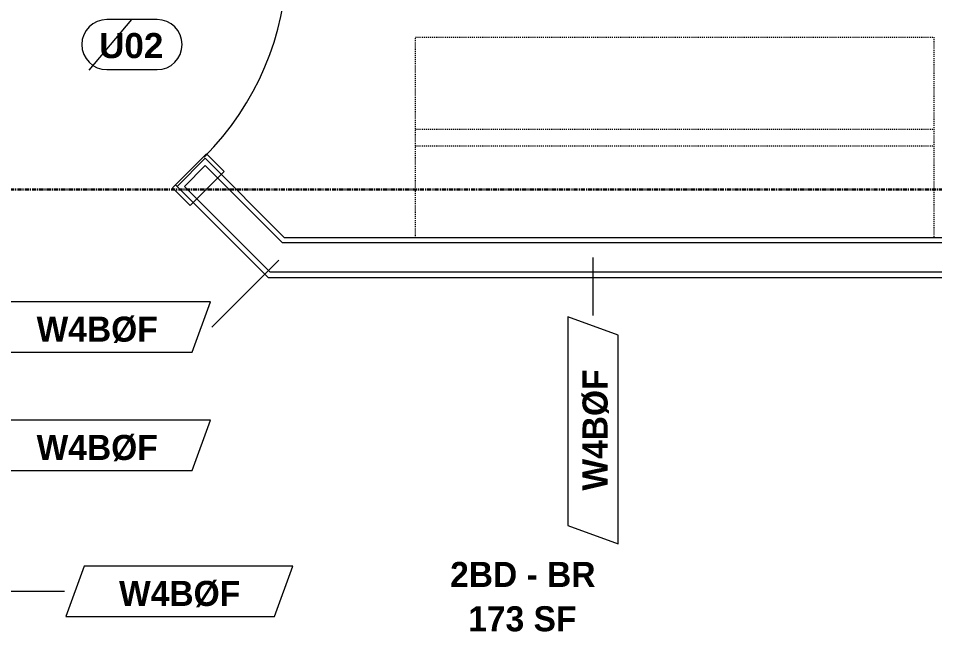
# Model space of a CAD drawing. Header units: inches. Extents: x -4058 to -1781, y 9814 to 12264.
# Drawn here: x -3477.4 to -3367.8, y 10114.3 to 10187.7 of the extents above; entities that cross this region are included whole.
import ezdxf

# ---------------------------------------------------------------- set-up
doc = ezdxf.new("R2010")
doc.units = ezdxf.units.IN
doc.header["$MEASUREMENT"] = 0
doc.linetypes.add('Dash', pattern=[0.25, 0.125, -0.125])
doc.linetypes.add('Grid Line 1_2_', pattern=[0.875, 0.5, -0.125, 0.125, -0.125])
for name, color, linetype, lineweight in [('0-1', 7, 'Continuous', 5), ('A-AREA-IDEN', 2, 'Continuous', 9), ('A-DOOR-3', 31, 'Continuous', 9), ('A-DOOR-4', 31, 'Continuous', 30), ('A-DOOR-IDEN', 31, 'Continuous', 9), ('A-WALL', 113, 'Continuous', 18), ('A-WALL-3', 113, 'Continuous', 9), ('A-WALL-IDEN', 211, 'Continuous', 9), ('Q-CASE', 31, 'Continuous', 9), ('Q-CASE-HDLN', 31, 'Dash', 9), ('S-GRID-1', 1, 'Grid Line 1_2_', 30)]:
    doc.layers.add(name, color=color, linetype=linetype, lineweight=lineweight)
doc.styles.add('Arial_B', font='arialbd.ttf', dxfattribs={"height": 3})
doc.styles.add('Century Gothic_B', font='GOTHICB.TTF', dxfattribs={"height": 3})

# ---------------------------------------------------------------- blocks, each defined once
blk = doc.blocks.new('CTR - 1st Phase - Structure_rvt-1-UNITS PLANS - 3RD FLOOR')
at = {"layer": 'S-GRID-1'}
blk.add_line((-1781.27, 10167.19), (-4041.78, 10167.19), dxfattribs=at)
blk = doc.blocks.new('SWING - SINGLE - FLUSH - SWING - FLUSH - 2-10 x 6-8 - PRIVACY-4346068-UNITS PLANS - 3RD FLOOR')
at = {"layer": 'A-DOOR-3'}
for p, q in [((-20, 2.37), (-20, 2.87)), ((-20, 2.87), (-17, 2.87)), ((-20, 2.37), (-17, 2.37)), ((-20, -2.88), (-20, 2.37)), ((-17, 2.37), (-20, 2.37)), ((-17, 2.87), (-17, 2.37)), ((-17, 2.37), (-17, -2.88)), ((17, 2.37), (17, 2.87)), ((17, 2.87), (20, 2.87)), ((17, 2.37), (20, 2.37)), ((17, -2.88), (17, 2.37)), ((20, 2.37), (17, 2.37)), ((20, 2.87), (20, 2.37)), ((20, 2.37), (20, -2.88)), ((-17, -2.88), (-20, -2.88)), ((20, -2.88), (17, -2.88))]:
    blk.add_line(p, q, dxfattribs=at)
blk.add_arc((17, -2.38), 34.07, 180, 266.6343, dxfattribs=at)
at = {"layer": 'A-DOOR-4'}
for p, q in [((15, -2.38), (15, -36.38)), ((17, -2.38), (15, -2.38)), ((17, -2.38), (17, -36.38)), ((17, -36.38), (15, -36.38))]:
    blk.add_line(p, q, dxfattribs=at)
blk = doc.blocks.new('OD_CW_Closet - OD_CW_Closet-3850351-UNITS PLANS - 3RD FLOOR')
at = {"layer": 'Q-CASE-HDLN'}
for p, q in [((0.74, -24), (0.74, 0)), ((0.74, 0), (62.72, 0)), ((62.72, 0), (62.72, -24)), ((0.74, -11), (62.72, -11)), ((0.74, -13), (62.72, -13)), ((62.72, -24), (0.74, -24))]:
    blk.add_line(p, q, dxfattribs=at)
blk = doc.blocks.new('SWING - SINGLE - FLUSH - SWING - FLUSH - 2-10 x 6-8 - PRIVACY-4346067-UNITS PLANS - 3RD FLOOR')
at = {"layer": 'A-DOOR-3'}
for p, q in [((-17, 2.87), (-20, 2.87)), ((-20, 2.87), (-20, -2.38)), ((-17, -2.38), (-17, 2.87)), ((20, 2.87), (17, 2.87)), ((17, 2.87), (17, -2.38)), ((20, -2.38), (20, 2.87)), ((-20, -2.38), (-17, -2.38)), ((-17, -2.38), (-20, -2.38)), ((-20, -2.38), (-20, -2.88)), ((-20, -2.88), (-17, -2.88)), ((-17, -2.88), (-17, -2.38)), ((17, -2.38), (20, -2.38)), ((20, -2.38), (17, -2.38)), ((17, -2.38), (17, -2.88)), ((17, -2.88), (20, -2.88)), ((20, -2.88), (20, -2.38))]:
    blk.add_line(p, q, dxfattribs=at)
blk.add_arc((17, 2.37), 34.07, 93.3657, 180, dxfattribs=at)
at = {"layer": 'A-DOOR-4'}
for p, q in [((15, 2.37), (15, 36.38)), ((17, 36.38), (15, 36.38)), ((17, 2.37), (17, 36.38)), ((17, 2.37), (15, 2.37))]:
    blk.add_line(p, q, dxfattribs=at)
blk = doc.blocks.new('Door Tag - Type Mark-2601225-UNITS PLANS - 3RD FLOOR')
at = {"layer": 'A-DOOR-IDEN'}
for p, q in [((0.09375, 0.09375), (-0.09375, 0.09375)), ((-0.09375, -0.09375), (0.09375, -0.09375))]:
    blk.add_line(p, q, dxfattribs=at)
for centre, start, end in [((-0.09375, 0), 90, 270), ((0.09375, 0), 270, 90)]:
    blk.add_arc(centre, 0.09375, start, end, dxfattribs=at)
blk = doc.blocks.new('Wall Tag - Arch Wall-3956453-UNITS PLANS - 3RD FLOOR')
at = {"layer": 'A-WALL-IDEN'}
for p, q in [((-0.3561, 0.0937), (-0.4244, -0.0937)), ((0.4244, 0.0937), (-0.3561, 0.0937)), ((0.3561, -0.0937), (0.4244, 0.0937)), ((-0.4244, -0.0937), (0.3561, -0.0937))]:
    blk.add_line(p, q, dxfattribs=at)

msp = doc.modelspace()

# ---------------------------------------------------------------- linework, layer by layer
at = {"layer": 'A-DOOR-IDEN'}
msp.add_line((-3468.95, 10181.44), (-3463.82, 10187.52), dxfattribs=at)
at = {"layer": 'A-WALL'}
for p, q in [((-3455.07, 10170.04), (-3457.55, 10167.56)), ((-3445.83, 10160.79), (-3455.07, 10170.04)), ((-3457.55, 10167.56), (-3447.28, 10157.29)), ((-3343.16, 10160.79), (-3445.83, 10160.79)), ((-3343.16, 10157.29), (-3447.28, 10157.29))]:
    msp.add_line(p, q, dxfattribs=at)
at = {"layer": 'A-WALL-3'}
for p, q in [((-3455.07, 10170.92), (-3458.43, 10167.56)), ((-3445.57, 10161.41), (-3455.07, 10170.92)), ((-3458.43, 10167.56), (-3447.54, 10156.66)), ((-3343.16, 10161.41), (-3445.57, 10161.41)), ((-3447.54, 10156.66), (-3343.16, 10156.66))]:
    msp.add_line(p, q, dxfattribs=at)
at = {"layer": 'A-WALL-IDEN'}
for p, q in [((-3446.26, 10158.74), (-3454.27, 10150.73)), ((-3408.69, 10159.04), (-3408.69, 10152.11)), ((-3482.72, 10119.12), (-3471.88, 10119.12))]:
    msp.add_line(p, q, dxfattribs=at)

# ---------------------------------------------------------------- block references
at = {"layer": '0-1'}
msp.add_blockref('CTR - 1st Phase - Structure_rvt-1-UNITS PLANS - 3RD FLOOR', (0, 0), dxfattribs=at)
at = {"layer": 'A-DOOR-3'}
for name, p, rotation in [('SWING - SINGLE - FLUSH - SWING - FLUSH - 2-10 x 6-8 - PRIVACY-4346068-UNITS PLANS - 3RD FLOOR', (-3468.95, 10181.44), 135.0000000000005), ('SWING - SINGLE - FLUSH - SWING - FLUSH - 2-10 x 6-8 - PRIVACY-4346067-UNITS PLANS - 3RD FLOOR', (-3505.28, 10176.75), 225.0000000000032)]:
    msp.add_blockref(name, p, dxfattribs=dict(at, rotation=rotation))
at = {"layer": 'A-DOOR-IDEN', "xscale": 31.99999999999999, "yscale": 31.99999999999999, "zscale": 31.99999999999999}
msp.add_blockref('Door Tag - Type Mark-2601225-UNITS PLANS - 3RD FLOOR', (-3463.82, 10184.52), dxfattribs=at)
at = {"layer": 'A-WALL-IDEN', "xscale": 31.99999999999999, "yscale": 31.99999999999999, "zscale": 31.99999999999999}
for p in [(-3468, 10150.73), (-3468, 10136.58), (-3458.15, 10119.12)]:
    msp.add_blockref('Wall Tag - Arch Wall-3956453-UNITS PLANS - 3RD FLOOR', p, dxfattribs=at)
at = {"layer": 'A-WALL-IDEN', "xscale": 31.99999999999999, "yscale": 31.99999999999999, "zscale": 31.99999999999999, "rotation": 89.99999999999955}
msp.add_blockref('Wall Tag - Arch Wall-3956453-UNITS PLANS - 3RD FLOOR', (-3408.69, 10138.38), dxfattribs=at)
at = {"layer": 'Q-CASE'}
msp.add_blockref('OD_CW_Closet - OD_CW_Closet-3850351-UNITS PLANS - 3RD FLOOR', (-3430.66, 10185.41), dxfattribs=at)

# ---------------------------------------------------------------- texts
at = {"layer": 'A-AREA-IDEN', "char_height": 3, "attachment_point": 1, "style": 'Century Gothic_B'}
for s, insert, width in [('2BD - BR', (-3425.77, 10122.64), 20.604), ('173 SF', (-3423.6, 10117.34), 15.352)]:
    msp.add_mtext(s, dxfattribs=dict(at, insert=insert, width=width))
at = {"layer": 'A-DOOR-IDEN', "insert": (-3467.75, 10185.9), "char_height": 3, "width": 9.393, "attachment_point": 1, "style": 'Arial_B'}
msp.add_mtext('U02', dxfattribs=at)
at = {"layer": 'A-WALL-IDEN', "char_height": 3, "width": 17.372, "attachment_point": 1, "style": 'Century Gothic_B'}
for insert in [(-3475.22, 10151.98), (-3475.22, 10137.83), (-3465.36, 10120.37)]:
    msp.add_mtext('W4BØF', dxfattribs=dict(at, insert=insert))
at = {"layer": 'A-WALL-IDEN', "insert": (-3409.94, 10131.17), "char_height": 3, "width": 17.372, "attachment_point": 1, "rotation": 90, "style": 'Century Gothic_B'}
msp.add_mtext('W4BØF', dxfattribs=at)

doc.saveas('drawing.dxf')
